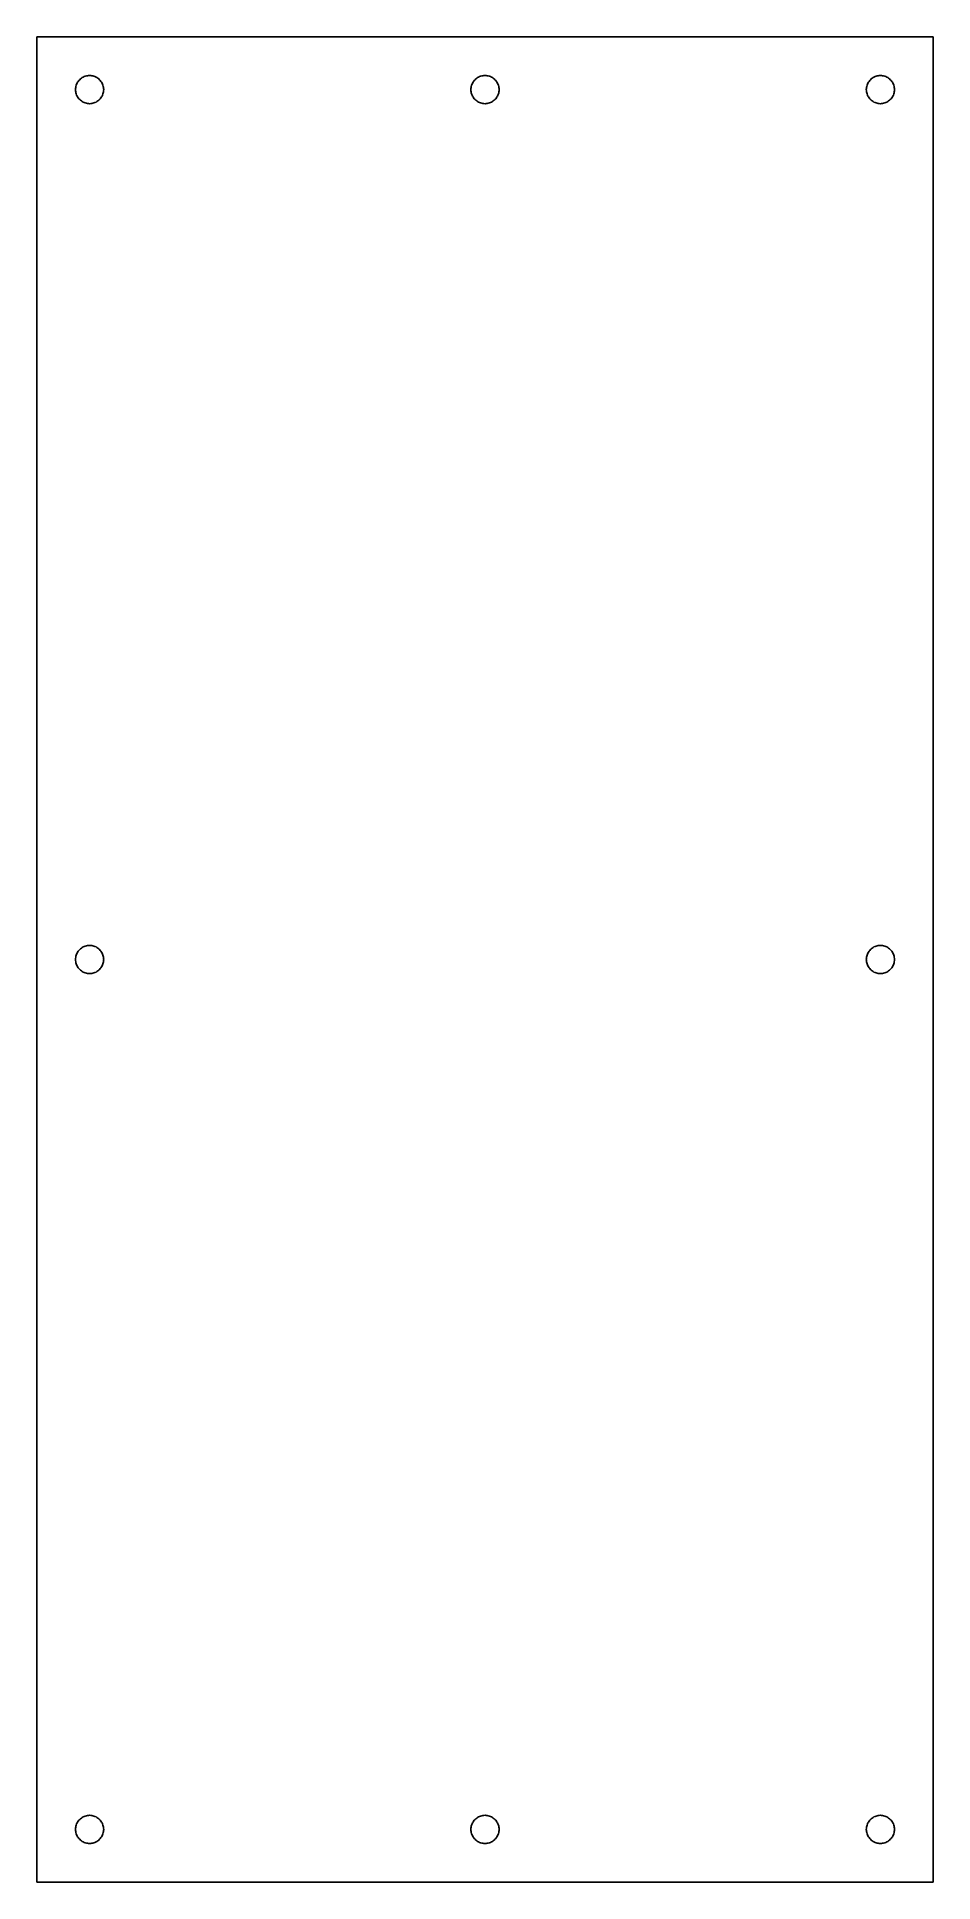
# Model space of a CAD drawing. Header units: metres. Extents: x 0 to 102, y 0 to 210.
import ezdxf

# ---------------------------------------------------------------- set-up
doc = ezdxf.new("R2010")
doc.units = ezdxf.units.M

msp = doc.modelspace()

# ---------------------------------------------------------------- linework, layer by layer
for p, q in [((102, 210), (0, 210)), ((0, 210), (0, 0)), ((102, 0), (102, 210)), ((4.39999, 204), (4.40492, 204.126)), ((4.40492, 203.874), (4.39999, 204)), ((4.40492, 204.126), (4.41969, 204.25)), ((4.41969, 203.75), (4.40492, 203.874)), ((4.41969, 204.25), (4.4442, 204.374)), ((4.4442, 203.626), (4.41969, 203.75)), ((4.4442, 204.374), (4.4783, 204.494)), ((4.4783, 204.494), (4.52179, 204.612)), ((4.52179, 204.612), (4.57439, 204.726)), ((4.57439, 204.726), (4.63577, 204.836)), ((4.63577, 204.836), (4.70557, 204.94)), ((4.70557, 204.94), (4.78334, 205.039)), ((4.78334, 205.039), (4.86862, 205.131)), ((4.86862, 205.131), (4.96088, 205.217)), ((4.96088, 205.217), (5.05954, 205.294)), ((5.05954, 205.294), (5.164, 205.364)), ((5.164, 205.364), (5.27361, 205.426)), ((5.27361, 205.426), (5.3877, 205.478)), ((5.3877, 205.478), (5.50557, 205.522)), ((5.50557, 205.522), (5.62648, 205.556)), ((5.62648, 205.556), (5.74969, 205.58)), ((5.74969, 205.58), (5.87445, 205.595)), ((5.87445, 205.595), (6, 205.6)), ((6, 205.6), (6.12553, 205.595)), ((6.12553, 205.595), (6.25029, 205.58)), ((6.25029, 205.58), (6.3735, 205.556)), ((6.3735, 205.556), (6.49442, 205.522)), ((6.49442, 205.522), (6.61229, 205.478)), ((6.61229, 205.478), (6.72638, 205.426)), ((6.72638, 205.426), (6.83598, 205.364)), ((6.83598, 205.364), (6.94044, 205.294)), ((6.94044, 205.294), (7.03911, 205.217)), ((7.03911, 205.217), (7.13136, 205.131)), ((7.13136, 205.131), (7.21664, 205.039)), ((7.21664, 205.039), (7.29442, 204.94)), ((7.29442, 204.94), (7.36421, 204.836)), ((7.36421, 204.836), (7.4256, 204.726)), ((7.4256, 204.726), (7.4782, 204.612)), ((7.4782, 204.612), (7.52168, 204.494)), ((7.52168, 204.494), (7.55579, 204.374)), ((7.55579, 204.374), (7.58029, 204.25)), ((7.58029, 203.75), (7.55579, 203.626)), ((7.58029, 204.25), (7.59506, 204.126)), ((7.59506, 203.874), (7.58029, 203.75)), ((7.59506, 204.126), (7.59999, 204)), ((7.59999, 204), (7.59506, 203.874)), ((49.4, 204), (49.4049, 204.126)), ((49.4049, 203.874), (49.4, 204)), ((49.4049, 204.126), (49.4197, 204.25)), ((49.4197, 203.75), (49.4049, 203.874)), ((49.4197, 204.25), (49.4442, 204.374)), ((49.4442, 203.626), (49.4197, 203.75)), ((49.4442, 204.374), (49.4783, 204.494)), ((49.4783, 204.494), (49.5218, 204.612)), ((49.5218, 204.612), (49.5744, 204.726)), ((49.5744, 204.726), (49.6358, 204.836)), ((49.6358, 204.836), (49.7056, 204.94)), ((49.7056, 204.94), (49.7833, 205.039)), ((49.7833, 205.039), (49.8686, 205.131)), ((49.8686, 205.131), (49.9609, 205.217)), ((49.9609, 205.217), (50.0595, 205.294)), ((50.0595, 205.294), (50.164, 205.364)), ((50.164, 205.364), (50.2736, 205.426)), ((50.2736, 205.426), (50.3877, 205.478)), ((50.3877, 205.478), (50.5056, 205.522)), ((50.5056, 205.522), (50.6265, 205.556)), ((50.6265, 205.556), (50.7497, 205.58)), ((50.7497, 205.58), (50.8745, 205.595)), ((50.8745, 205.595), (51, 205.6)), ((51, 205.6), (51.1255, 205.595)), ((51.1255, 205.595), (51.2503, 205.58)), ((51.2503, 205.58), (51.3735, 205.556)), ((51.3735, 205.556), (51.4944, 205.522)), ((51.4944, 205.522), (51.6123, 205.478)), ((51.6123, 205.478), (51.7264, 205.426)), ((51.7264, 205.426), (51.836, 205.364)), ((51.836, 205.364), (51.9404, 205.294)), ((51.9404, 205.294), (52.0391, 205.217)), ((52.0391, 205.217), (52.1314, 205.131)), ((52.1314, 205.131), (52.2166, 205.039)), ((52.2166, 205.039), (52.2944, 204.94)), ((52.2944, 204.94), (52.3642, 204.836)), ((52.3642, 204.836), (52.4256, 204.726)), ((52.4256, 204.726), (52.4782, 204.612)), ((52.4782, 204.612), (52.5217, 204.494)), ((52.5217, 204.494), (52.5558, 204.374)), ((52.5558, 204.374), (52.5803, 204.25)), ((52.5803, 203.75), (52.5558, 203.626)), ((52.5803, 204.25), (52.5951, 204.126)), ((52.5951, 203.874), (52.5803, 203.75)), ((52.5951, 204.126), (52.6, 204)), ((52.6, 204), (52.5951, 203.874)), ((94.4, 204), (94.4049, 204.126)), ((94.4049, 203.874), (94.4, 204)), ((94.4049, 204.126), (94.4197, 204.25)), ((94.4197, 203.75), (94.4049, 203.874)), ((94.4197, 204.25), (94.4442, 204.374)), ((94.4442, 203.626), (94.4197, 203.75)), ((94.4442, 204.374), (94.4783, 204.494)), ((94.4783, 204.494), (94.5218, 204.612)), ((94.5218, 204.612), (94.5744, 204.726)), ((94.5744, 204.726), (94.6358, 204.836)), ((94.6358, 204.836), (94.7056, 204.94)), ((94.7056, 204.94), (94.7833, 205.039)), ((94.7833, 205.039), (94.8686, 205.131)), ((94.8686, 205.131), (94.9609, 205.217)), ((94.9609, 205.217), (95.0595, 205.294)), ((95.0595, 205.294), (95.164, 205.364)), ((95.164, 205.364), (95.2736, 205.426)), ((95.2736, 205.426), (95.3877, 205.478)), ((95.3877, 205.478), (95.5056, 205.522)), ((95.5056, 205.522), (95.6265, 205.556)), ((95.6265, 205.556), (95.7497, 205.58)), ((95.7497, 205.58), (95.8745, 205.595)), ((95.8745, 205.595), (96, 205.6)), ((96, 205.6), (96.1255, 205.595)), ((96.1255, 205.595), (96.2503, 205.58)), ((96.2503, 205.58), (96.3735, 205.556)), ((96.3735, 205.556), (96.4944, 205.522)), ((96.4944, 205.522), (96.6123, 205.478)), ((96.6123, 205.478), (96.7264, 205.426)), ((96.7264, 205.426), (96.836, 205.364)), ((96.836, 205.364), (96.9404, 205.294)), ((96.9404, 205.294), (97.0391, 205.217)), ((97.0391, 205.217), (97.1314, 205.131)), ((97.1314, 205.131), (97.2166, 205.039)), ((97.2166, 205.039), (97.2944, 204.94)), ((97.2944, 204.94), (97.3642, 204.836)), ((97.3642, 204.836), (97.4256, 204.726)), ((97.4256, 204.726), (97.4782, 204.612)), ((97.4782, 204.612), (97.5217, 204.494)), ((97.5217, 204.494), (97.5558, 204.374)), ((97.5558, 204.374), (97.5803, 204.25)), ((97.5803, 203.75), (97.5558, 203.626)), ((97.5803, 204.25), (97.5951, 204.126)), ((97.5951, 203.874), (97.5803, 203.75)), ((97.5951, 204.126), (97.6, 204)), ((97.6, 204), (97.5951, 203.874)), ((4.4783, 203.506), (4.4442, 203.626)), ((4.52179, 203.388), (4.4783, 203.506)), ((4.57439, 203.274), (4.52179, 203.388)), ((4.63577, 203.164), (4.57439, 203.274)), ((4.70557, 203.06), (4.63577, 203.164)), ((4.78334, 202.961), (4.70557, 203.06)), ((4.86862, 202.869), (4.78334, 202.961)), ((4.96088, 202.783), (4.86862, 202.869)), ((5.05954, 202.706), (4.96088, 202.783)), ((5.164, 202.636), (5.05954, 202.706)), ((5.27361, 202.574), (5.164, 202.636)), ((5.3877, 202.522), (5.27361, 202.574)), ((5.50557, 202.478), (5.3877, 202.522)), ((5.62648, 202.444), (5.50557, 202.478)), ((5.74969, 202.42), (5.62648, 202.444)), ((5.87445, 202.405), (5.74969, 202.42)), ((6, 202.4), (5.87445, 202.405)), ((6.12553, 202.405), (6, 202.4)), ((6.25029, 202.42), (6.12553, 202.405)), ((6.3735, 202.444), (6.25029, 202.42)), ((6.49442, 202.478), (6.3735, 202.444)), ((6.61229, 202.522), (6.49442, 202.478)), ((6.72638, 202.574), (6.61229, 202.522)), ((6.83598, 202.636), (6.72638, 202.574)), ((6.94044, 202.706), (6.83598, 202.636)), ((7.03911, 202.783), (6.94044, 202.706)), ((7.13136, 202.869), (7.03911, 202.783)), ((7.21664, 202.961), (7.13136, 202.869)), ((7.29442, 203.06), (7.21664, 202.961)), ((7.36421, 203.164), (7.29442, 203.06)), ((7.4256, 203.274), (7.36421, 203.164)), ((7.4782, 203.388), (7.4256, 203.274)), ((7.52168, 203.506), (7.4782, 203.388)), ((7.55579, 203.626), (7.52168, 203.506)), ((49.4783, 203.506), (49.4442, 203.626)), ((49.5218, 203.388), (49.4783, 203.506)), ((49.5744, 203.274), (49.5218, 203.388)), ((49.6358, 203.164), (49.5744, 203.274)), ((49.7056, 203.06), (49.6358, 203.164)), ((49.7833, 202.961), (49.7056, 203.06)), ((49.8686, 202.869), (49.7833, 202.961)), ((49.9609, 202.783), (49.8686, 202.869)), ((50.0595, 202.706), (49.9609, 202.783)), ((50.164, 202.636), (50.0595, 202.706)), ((50.2736, 202.574), (50.164, 202.636)), ((50.3877, 202.522), (50.2736, 202.574)), ((50.5056, 202.478), (50.3877, 202.522)), ((50.6265, 202.444), (50.5056, 202.478)), ((50.7497, 202.42), (50.6265, 202.444)), ((50.8745, 202.405), (50.7497, 202.42)), ((51, 202.4), (50.8745, 202.405)), ((51.1255, 202.405), (51, 202.4)), ((51.2503, 202.42), (51.1255, 202.405)), ((51.3735, 202.444), (51.2503, 202.42)), ((51.4944, 202.478), (51.3735, 202.444)), ((51.6123, 202.522), (51.4944, 202.478)), ((51.7264, 202.574), (51.6123, 202.522)), ((51.836, 202.636), (51.7264, 202.574)), ((51.9404, 202.706), (51.836, 202.636)), ((52.0391, 202.783), (51.9404, 202.706)), ((52.1314, 202.869), (52.0391, 202.783)), ((52.2166, 202.961), (52.1314, 202.869)), ((52.2944, 203.06), (52.2166, 202.961)), ((52.3642, 203.164), (52.2944, 203.06)), ((52.4256, 203.274), (52.3642, 203.164)), ((52.4782, 203.388), (52.4256, 203.274)), ((52.5217, 203.506), (52.4782, 203.388)), ((52.5558, 203.626), (52.5217, 203.506)), ((94.4783, 203.506), (94.4442, 203.626)), ((94.5218, 203.388), (94.4783, 203.506)), ((94.5744, 203.274), (94.5218, 203.388)), ((94.6358, 203.164), (94.5744, 203.274)), ((94.7056, 203.06), (94.6358, 203.164)), ((94.7833, 202.961), (94.7056, 203.06)), ((94.8686, 202.869), (94.7833, 202.961)), ((94.9609, 202.783), (94.8686, 202.869)), ((95.0595, 202.706), (94.9609, 202.783)), ((95.164, 202.636), (95.0595, 202.706)), ((95.2736, 202.574), (95.164, 202.636)), ((95.3877, 202.522), (95.2736, 202.574)), ((95.5056, 202.478), (95.3877, 202.522)), ((95.6265, 202.444), (95.5056, 202.478)), ((95.7497, 202.42), (95.6265, 202.444)), ((95.8745, 202.405), (95.7497, 202.42)), ((96, 202.4), (95.8745, 202.405)), ((96.1255, 202.405), (96, 202.4)), ((96.2503, 202.42), (96.1255, 202.405)), ((96.3735, 202.444), (96.2503, 202.42)), ((96.4944, 202.478), (96.3735, 202.444)), ((96.6123, 202.522), (96.4944, 202.478)), ((96.7264, 202.574), (96.6123, 202.522)), ((96.836, 202.636), (96.7264, 202.574)), ((96.9404, 202.706), (96.836, 202.636)), ((97.0391, 202.783), (96.9404, 202.706)), ((97.1314, 202.869), (97.0391, 202.783)), ((97.2166, 202.961), (97.1314, 202.869)), ((97.2944, 203.06), (97.2166, 202.961)), ((97.3642, 203.164), (97.2944, 203.06)), ((97.4256, 203.274), (97.3642, 203.164)), ((97.4782, 203.388), (97.4256, 203.274)), ((97.5217, 203.506), (97.4782, 203.388)), ((97.5558, 203.626), (97.5217, 203.506)), ((4.39999, 105), (4.40492, 105.126)), ((4.40492, 104.874), (4.39999, 105)), ((4.40492, 105.126), (4.41969, 105.25)), ((4.41969, 105.25), (4.4442, 105.374)), ((4.4442, 105.374), (4.4783, 105.494)), ((4.4783, 105.494), (4.52179, 105.612)), ((4.52179, 105.612), (4.57439, 105.726)), ((4.57439, 105.726), (4.63577, 105.836)), ((4.63577, 105.836), (4.70557, 105.94)), ((4.70557, 105.94), (4.78334, 106.039)), ((4.78334, 106.039), (4.86862, 106.131)), ((4.86862, 106.131), (4.96088, 106.217)), ((4.96088, 106.217), (5.05954, 106.294)), ((5.05954, 106.294), (5.164, 106.364)), ((5.164, 106.364), (5.27361, 106.426)), ((5.27361, 106.426), (5.3877, 106.478)), ((5.3877, 106.478), (5.50557, 106.522)), ((5.50557, 106.522), (5.62648, 106.556)), ((5.62648, 106.556), (5.74969, 106.58)), ((5.74969, 106.58), (5.87445, 106.595)), ((5.87445, 106.595), (6, 106.6)), ((6, 106.6), (6.12553, 106.595)), ((6.12553, 106.595), (6.25029, 106.58)), ((6.25029, 106.58), (6.3735, 106.556)), ((6.3735, 106.556), (6.49442, 106.522)), ((6.49442, 106.522), (6.61229, 106.478)), ((6.61229, 106.478), (6.72638, 106.426)), ((6.72638, 106.426), (6.83598, 106.364)), ((6.83598, 106.364), (6.94044, 106.294)), ((6.94044, 106.294), (7.03911, 106.217)), ((7.03911, 106.217), (7.13136, 106.131)), ((7.13136, 106.131), (7.21664, 106.039)), ((7.21664, 106.039), (7.29442, 105.94)), ((7.29442, 105.94), (7.36421, 105.836)), ((7.36421, 105.836), (7.4256, 105.726)), ((7.4256, 105.726), (7.4782, 105.612)), ((7.4782, 105.612), (7.52168, 105.494)), ((7.52168, 105.494), (7.55579, 105.374)), ((7.55579, 105.374), (7.58029, 105.25)), ((7.58029, 105.25), (7.59506, 105.126)), ((7.59506, 105.126), (7.59999, 105)), ((7.59999, 105), (7.59506, 104.874)), ((94.4, 105), (94.4049, 105.126)), ((94.4049, 104.874), (94.4, 105)), ((94.4049, 105.126), (94.4197, 105.25)), ((94.4197, 105.25), (94.4442, 105.374)), ((94.4442, 105.374), (94.4783, 105.494)), ((94.4783, 105.494), (94.5218, 105.612)), ((94.5218, 105.612), (94.5744, 105.726)), ((94.5744, 105.726), (94.6358, 105.836)), ((94.6358, 105.836), (94.7056, 105.94)), ((94.7056, 105.94), (94.7833, 106.039)), ((94.7833, 106.039), (94.8686, 106.131)), ((94.8686, 106.131), (94.9609, 106.217)), ((94.9609, 106.217), (95.0595, 106.294)), ((95.0595, 106.294), (95.164, 106.364)), ((95.164, 106.364), (95.2736, 106.426)), ((95.2736, 106.426), (95.3877, 106.478)), ((95.3877, 106.478), (95.5056, 106.522)), ((95.5056, 106.522), (95.6265, 106.556)), ((95.6265, 106.556), (95.7497, 106.58)), ((95.7497, 106.58), (95.8745, 106.595)), ((95.8745, 106.595), (96, 106.6)), ((96, 106.6), (96.1255, 106.595)), ((96.1255, 106.595), (96.2503, 106.58)), ((96.2503, 106.58), (96.3735, 106.556)), ((96.3735, 106.556), (96.4944, 106.522)), ((96.4944, 106.522), (96.6123, 106.478)), ((96.6123, 106.478), (96.7264, 106.426)), ((96.7264, 106.426), (96.836, 106.364)), ((96.836, 106.364), (96.9404, 106.294)), ((96.9404, 106.294), (97.0391, 106.217)), ((97.0391, 106.217), (97.1314, 106.131)), ((97.1314, 106.131), (97.2166, 106.039)), ((97.2166, 106.039), (97.2944, 105.94)), ((97.2944, 105.94), (97.3642, 105.836)), ((97.3642, 105.836), (97.4256, 105.726)), ((97.4256, 105.726), (97.4782, 105.612)), ((97.4782, 105.612), (97.5217, 105.494)), ((97.5217, 105.494), (97.5558, 105.374)), ((97.5558, 105.374), (97.5803, 105.25)), ((97.5803, 105.25), (97.5951, 105.126)), ((97.5951, 105.126), (97.6, 105)), ((97.6, 105), (97.5951, 104.874)), ((4.41969, 104.75), (4.40492, 104.874)), ((4.4442, 104.626), (4.41969, 104.75)), ((4.4783, 104.506), (4.4442, 104.626)), ((4.52179, 104.388), (4.4783, 104.506)), ((4.57439, 104.274), (4.52179, 104.388)), ((4.63577, 104.164), (4.57439, 104.274)), ((4.70557, 104.06), (4.63577, 104.164)), ((4.78334, 103.961), (4.70557, 104.06)), ((4.86862, 103.869), (4.78334, 103.961)), ((4.96088, 103.783), (4.86862, 103.869)), ((5.05954, 103.706), (4.96088, 103.783)), ((5.164, 103.636), (5.05954, 103.706)), ((5.27361, 103.574), (5.164, 103.636)), ((5.3877, 103.522), (5.27361, 103.574)), ((5.50557, 103.478), (5.3877, 103.522)), ((5.62648, 103.444), (5.50557, 103.478)), ((5.74969, 103.42), (5.62648, 103.444)), ((5.87445, 103.405), (5.74969, 103.42)), ((6, 103.4), (5.87445, 103.405)), ((6.12553, 103.405), (6, 103.4)), ((6.25029, 103.42), (6.12553, 103.405)), ((6.3735, 103.444), (6.25029, 103.42)), ((6.49442, 103.478), (6.3735, 103.444)), ((6.61229, 103.522), (6.49442, 103.478)), ((6.72638, 103.574), (6.61229, 103.522)), ((6.83598, 103.636), (6.72638, 103.574)), ((6.94044, 103.706), (6.83598, 103.636)), ((7.03911, 103.783), (6.94044, 103.706)), ((7.13136, 103.869), (7.03911, 103.783)), ((7.21664, 103.961), (7.13136, 103.869)), ((7.29442, 104.06), (7.21664, 103.961)), ((7.36421, 104.164), (7.29442, 104.06)), ((7.4256, 104.274), (7.36421, 104.164)), ((7.4782, 104.388), (7.4256, 104.274)), ((7.52168, 104.506), (7.4782, 104.388)), ((7.55579, 104.626), (7.52168, 104.506)), ((7.58029, 104.75), (7.55579, 104.626)), ((7.59506, 104.874), (7.58029, 104.75)), ((94.4197, 104.75), (94.4049, 104.874)), ((94.4442, 104.626), (94.4197, 104.75)), ((94.4783, 104.506), (94.4442, 104.626)), ((94.5218, 104.388), (94.4783, 104.506)), ((94.5744, 104.274), (94.5218, 104.388)), ((94.6358, 104.164), (94.5744, 104.274)), ((94.7056, 104.06), (94.6358, 104.164)), ((94.7833, 103.961), (94.7056, 104.06)), ((94.8686, 103.869), (94.7833, 103.961)), ((94.9609, 103.783), (94.8686, 103.869)), ((95.0595, 103.706), (94.9609, 103.783)), ((95.164, 103.636), (95.0595, 103.706)), ((95.2736, 103.574), (95.164, 103.636)), ((95.3877, 103.522), (95.2736, 103.574)), ((95.5056, 103.478), (95.3877, 103.522)), ((95.6265, 103.444), (95.5056, 103.478)), ((95.7497, 103.42), (95.6265, 103.444)), ((95.8745, 103.405), (95.7497, 103.42)), ((96, 103.4), (95.8745, 103.405)), ((96.1255, 103.405), (96, 103.4)), ((96.2503, 103.42), (96.1255, 103.405)), ((96.3735, 103.444), (96.2503, 103.42)), ((96.4944, 103.478), (96.3735, 103.444)), ((96.6123, 103.522), (96.4944, 103.478)), ((96.7264, 103.574), (96.6123, 103.522)), ((96.836, 103.636), (96.7264, 103.574)), ((96.9404, 103.706), (96.836, 103.636)), ((97.0391, 103.783), (96.9404, 103.706)), ((97.1314, 103.869), (97.0391, 103.783)), ((97.2166, 103.961), (97.1314, 103.869)), ((97.2944, 104.06), (97.2166, 103.961)), ((97.3642, 104.164), (97.2944, 104.06)), ((97.4256, 104.274), (97.3642, 104.164)), ((97.4782, 104.388), (97.4256, 104.274)), ((97.5217, 104.506), (97.4782, 104.388)), ((97.5558, 104.626), (97.5217, 104.506)), ((97.5803, 104.75), (97.5558, 104.626)), ((97.5951, 104.874), (97.5803, 104.75)), ((4.41969, 6.25029), (4.4442, 6.3735)), ((4.4442, 6.3735), (4.4783, 6.49442)), ((4.4783, 6.49442), (4.52179, 6.61229)), ((4.52179, 6.61229), (4.57439, 6.72638)), ((4.57439, 6.72638), (4.63577, 6.83598)), ((4.63577, 6.83598), (4.70557, 6.94044)), ((4.70557, 6.94044), (4.78334, 7.03911)), ((4.78334, 7.03911), (4.86862, 7.13136)), ((4.86862, 7.13136), (4.96088, 7.21664)), ((4.96088, 7.21664), (5.05954, 7.29442)), ((5.05954, 7.29442), (5.164, 7.36421)), ((5.164, 7.36421), (5.27361, 7.4256)), ((5.27361, 7.4256), (5.3877, 7.4782)), ((5.3877, 7.4782), (5.50557, 7.52168)), ((5.50557, 7.52168), (5.62648, 7.55579)), ((5.62648, 7.55579), (5.74969, 7.58029)), ((5.74969, 7.58029), (5.87445, 7.59506)), ((5.87445, 7.59506), (6, 7.59999)), ((6, 7.59999), (6.12553, 7.59506)), ((6.12553, 7.59506), (6.25029, 7.58029)), ((6.25029, 7.58029), (6.3735, 7.55579)), ((6.3735, 7.55579), (6.49442, 7.52168)), ((6.49442, 7.52168), (6.61229, 7.4782)), ((6.61229, 7.4782), (6.72638, 7.4256)), ((6.72638, 7.4256), (6.83598, 7.36421)), ((6.83598, 7.36421), (6.94044, 7.29442)), ((6.94044, 7.29442), (7.03911, 7.21664)), ((7.03911, 7.21664), (7.13136, 7.13136)), ((7.13136, 7.13136), (7.21664, 7.03911)), ((7.21664, 7.03911), (7.29442, 6.94044)), ((7.29442, 6.94044), (7.36421, 6.83598)), ((7.36421, 6.83598), (7.4256, 6.72638)), ((7.4256, 6.72638), (7.4782, 6.61229)), ((7.4782, 6.61229), (7.52168, 6.49442)), ((7.52168, 6.49442), (7.55579, 6.3735)), ((7.55579, 6.3735), (7.58029, 6.25029)), ((49.4197, 6.25029), (49.4442, 6.3735)), ((49.4442, 6.3735), (49.4783, 6.49442)), ((49.4783, 6.49442), (49.5218, 6.61229)), ((49.5218, 6.61229), (49.5744, 6.72638)), ((49.5744, 6.72638), (49.6358, 6.83598)), ((49.6358, 6.83598), (49.7056, 6.94044)), ((49.7056, 6.94044), (49.7833, 7.03911)), ((49.7833, 7.03911), (49.8686, 7.13136)), ((49.8686, 7.13136), (49.9609, 7.21664)), ((49.9609, 7.21664), (50.0595, 7.29442)), ((50.0595, 7.29442), (50.164, 7.36421)), ((50.164, 7.36421), (50.2736, 7.4256)), ((50.2736, 7.4256), (50.3877, 7.4782)), ((50.3877, 7.4782), (50.5056, 7.52168)), ((50.5056, 7.52168), (50.6265, 7.55579)), ((50.6265, 7.55579), (50.7497, 7.58029)), ((50.7497, 7.58029), (50.8745, 7.59506)), ((50.8745, 7.59506), (51, 7.59999)), ((51, 7.59999), (51.1255, 7.59506)), ((51.1255, 7.59506), (51.2503, 7.58029)), ((51.2503, 7.58029), (51.3735, 7.55579)), ((51.3735, 7.55579), (51.4944, 7.52168)), ((51.4944, 7.52168), (51.6123, 7.4782)), ((51.6123, 7.4782), (51.7264, 7.4256)), ((51.7264, 7.4256), (51.836, 7.36421)), ((51.836, 7.36421), (51.9404, 7.29442)), ((51.9404, 7.29442), (52.0391, 7.21664)), ((52.0391, 7.21664), (52.1314, 7.13136)), ((52.1314, 7.13136), (52.2166, 7.03911)), ((52.2166, 7.03911), (52.2944, 6.94044)), ((52.2944, 6.94044), (52.3642, 6.83598)), ((52.3642, 6.83598), (52.4256, 6.72638)), ((52.4256, 6.72638), (52.4782, 6.61229)), ((52.4782, 6.61229), (52.5217, 6.49442)), ((52.5217, 6.49442), (52.5558, 6.3735)), ((52.5558, 6.3735), (52.5803, 6.25029)), ((94.4197, 6.25029), (94.4442, 6.3735)), ((94.4442, 6.3735), (94.4783, 6.49442)), ((94.4783, 6.49442), (94.5218, 6.61229)), ((94.5218, 6.61229), (94.5744, 6.72638)), ((94.5744, 6.72638), (94.6358, 6.83598)), ((94.6358, 6.83598), (94.7056, 6.94044)), ((94.7056, 6.94044), (94.7833, 7.03911)), ((94.7833, 7.03911), (94.8686, 7.13136)), ((94.8686, 7.13136), (94.9609, 7.21664)), ((94.9609, 7.21664), (95.0595, 7.29442)), ((95.0595, 7.29442), (95.164, 7.36421)), ((95.164, 7.36421), (95.2736, 7.4256)), ((95.2736, 7.4256), (95.3877, 7.4782)), ((95.3877, 7.4782), (95.5056, 7.52168)), ((95.5056, 7.52168), (95.6265, 7.55579)), ((95.6265, 7.55579), (95.7497, 7.58029)), ((95.7497, 7.58029), (95.8745, 7.59506)), ((95.8745, 7.59506), (96, 7.59999)), ((96, 7.59999), (96.1255, 7.59506)), ((96.1255, 7.59506), (96.2503, 7.58029)), ((96.2503, 7.58029), (96.3735, 7.55579)), ((96.3735, 7.55579), (96.4944, 7.52168)), ((96.4944, 7.52168), (96.6123, 7.4782)), ((96.6123, 7.4782), (96.7264, 7.4256)), ((96.7264, 7.4256), (96.836, 7.36421)), ((96.836, 7.36421), (96.9404, 7.29442)), ((96.9404, 7.29442), (97.0391, 7.21664)), ((97.0391, 7.21664), (97.1314, 7.13136)), ((97.1314, 7.13136), (97.2166, 7.03911)), ((97.2166, 7.03911), (97.2944, 6.94044)), ((97.2944, 6.94044), (97.3642, 6.83598)), ((97.3642, 6.83598), (97.4256, 6.72638)), ((97.4256, 6.72638), (97.4782, 6.61229)), ((97.4782, 6.61229), (97.5217, 6.49442)), ((97.5217, 6.49442), (97.5558, 6.3735)), ((97.5558, 6.3735), (97.5803, 6.25029)), ((4.39999, 6), (4.40492, 6.12553)), ((4.40492, 5.87445), (4.39999, 6)), ((4.40492, 6.12553), (4.41969, 6.25029)), ((4.41969, 5.74969), (4.40492, 5.87445)), ((4.4442, 5.62648), (4.41969, 5.74969)), ((4.4783, 5.50557), (4.4442, 5.62648)), ((4.52179, 5.3877), (4.4783, 5.50557)), ((4.57439, 5.27361), (4.52179, 5.3877)), ((4.63577, 5.164), (4.57439, 5.27361)), ((4.70557, 5.05954), (4.63577, 5.164)), ((4.78334, 4.96088), (4.70557, 5.05954)), ((4.86862, 4.86862), (4.78334, 4.96088)), ((4.96088, 4.78334), (4.86862, 4.86862)), ((5.05954, 4.70557), (4.96088, 4.78334)), ((5.164, 4.63577), (5.05954, 4.70557)), ((5.27361, 4.57439), (5.164, 4.63577)), ((5.3877, 4.52179), (5.27361, 4.57439)), ((5.50557, 4.4783), (5.3877, 4.52179)), ((5.62648, 4.4442), (5.50557, 4.4783)), ((5.74969, 4.41969), (5.62648, 4.4442)), ((5.87445, 4.40492), (5.74969, 4.41969)), ((6, 4.39999), (5.87445, 4.40492)), ((6.12553, 4.40492), (6, 4.39999)), ((6.25029, 4.41969), (6.12553, 4.40492)), ((6.3735, 4.4442), (6.25029, 4.41969)), ((6.49442, 4.4783), (6.3735, 4.4442)), ((6.61229, 4.52179), (6.49442, 4.4783)), ((6.72638, 4.57439), (6.61229, 4.52179)), ((6.83598, 4.63577), (6.72638, 4.57439)), ((6.94044, 4.70557), (6.83598, 4.63577)), ((7.03911, 4.78334), (6.94044, 4.70557)), ((7.13136, 4.86862), (7.03911, 4.78334)), ((7.21664, 4.96088), (7.13136, 4.86862)), ((7.29442, 5.05954), (7.21664, 4.96088)), ((7.36421, 5.164), (7.29442, 5.05954)), ((7.4256, 5.27361), (7.36421, 5.164)), ((7.4782, 5.3877), (7.4256, 5.27361)), ((7.52168, 5.50557), (7.4782, 5.3877)), ((7.55579, 5.62648), (7.52168, 5.50557)), ((7.58029, 5.74969), (7.55579, 5.62648)), ((7.58029, 6.25029), (7.59506, 6.12553)), ((7.59506, 5.87445), (7.58029, 5.74969)), ((7.59506, 6.12553), (7.59999, 6)), ((7.59999, 6), (7.59506, 5.87445)), ((49.4, 6), (49.4049, 6.12553)), ((49.4049, 5.87445), (49.4, 6)), ((49.4049, 6.12553), (49.4197, 6.25029)), ((49.4197, 5.74969), (49.4049, 5.87445)), ((49.4442, 5.62648), (49.4197, 5.74969)), ((49.4783, 5.50557), (49.4442, 5.62648)), ((49.5218, 5.3877), (49.4783, 5.50557)), ((49.5744, 5.27361), (49.5218, 5.3877)), ((49.6358, 5.164), (49.5744, 5.27361)), ((49.7056, 5.05954), (49.6358, 5.164)), ((49.7833, 4.96088), (49.7056, 5.05954)), ((49.8686, 4.86862), (49.7833, 4.96088)), ((49.9609, 4.78334), (49.8686, 4.86862)), ((50.0595, 4.70557), (49.9609, 4.78334)), ((50.164, 4.63577), (50.0595, 4.70557)), ((50.2736, 4.57439), (50.164, 4.63577)), ((50.3877, 4.52179), (50.2736, 4.57439)), ((50.5056, 4.4783), (50.3877, 4.52179)), ((50.6265, 4.4442), (50.5056, 4.4783)), ((50.7497, 4.41969), (50.6265, 4.4442)), ((50.8745, 4.40492), (50.7497, 4.41969)), ((51, 4.39999), (50.8745, 4.40492)), ((51.1255, 4.40492), (51, 4.39999)), ((51.2503, 4.41969), (51.1255, 4.40492)), ((51.3735, 4.4442), (51.2503, 4.41969)), ((51.4944, 4.4783), (51.3735, 4.4442)), ((51.6123, 4.52179), (51.4944, 4.4783)), ((51.7264, 4.57439), (51.6123, 4.52179)), ((51.836, 4.63577), (51.7264, 4.57439)), ((51.9404, 4.70557), (51.836, 4.63577)), ((52.0391, 4.78334), (51.9404, 4.70557)), ((52.1314, 4.86862), (52.0391, 4.78334)), ((52.2166, 4.96088), (52.1314, 4.86862)), ((52.2944, 5.05954), (52.2166, 4.96088)), ((52.3642, 5.164), (52.2944, 5.05954)), ((52.4256, 5.27361), (52.3642, 5.164)), ((52.4782, 5.3877), (52.4256, 5.27361)), ((52.5217, 5.50557), (52.4782, 5.3877)), ((52.5558, 5.62648), (52.5217, 5.50557)), ((52.5803, 5.74969), (52.5558, 5.62648)), ((52.5803, 6.25029), (52.5951, 6.12553)), ((52.5951, 5.87445), (52.5803, 5.74969)), ((52.5951, 6.12553), (52.6, 6)), ((52.6, 6), (52.5951, 5.87445)), ((94.4, 6), (94.4049, 6.12553)), ((94.4049, 5.87445), (94.4, 6)), ((94.4049, 6.12553), (94.4197, 6.25029)), ((94.4197, 5.74969), (94.4049, 5.87445)), ((94.4442, 5.62648), (94.4197, 5.74969)), ((94.4783, 5.50557), (94.4442, 5.62648)), ((94.5218, 5.3877), (94.4783, 5.50557)), ((94.5744, 5.27361), (94.5218, 5.3877)), ((94.6358, 5.164), (94.5744, 5.27361)), ((94.7056, 5.05954), (94.6358, 5.164)), ((94.7833, 4.96088), (94.7056, 5.05954)), ((94.8686, 4.86862), (94.7833, 4.96088)), ((94.9609, 4.78334), (94.8686, 4.86862)), ((95.0595, 4.70557), (94.9609, 4.78334)), ((95.164, 4.63577), (95.0595, 4.70557)), ((95.2736, 4.57439), (95.164, 4.63577)), ((95.3877, 4.52179), (95.2736, 4.57439)), ((95.5056, 4.4783), (95.3877, 4.52179)), ((95.6265, 4.4442), (95.5056, 4.4783)), ((95.7497, 4.41969), (95.6265, 4.4442)), ((95.8745, 4.40492), (95.7497, 4.41969)), ((96, 4.39999), (95.8745, 4.40492)), ((96.1255, 4.40492), (96, 4.39999)), ((96.2503, 4.41969), (96.1255, 4.40492)), ((96.3735, 4.4442), (96.2503, 4.41969)), ((96.4944, 4.4783), (96.3735, 4.4442)), ((96.6123, 4.52179), (96.4944, 4.4783)), ((96.7264, 4.57439), (96.6123, 4.52179)), ((96.836, 4.63577), (96.7264, 4.57439)), ((96.9404, 4.70557), (96.836, 4.63577)), ((97.0391, 4.78334), (96.9404, 4.70557)), ((97.1314, 4.86862), (97.0391, 4.78334)), ((97.2166, 4.96088), (97.1314, 4.86862)), ((97.2944, 5.05954), (97.2166, 4.96088)), ((97.3642, 5.164), (97.2944, 5.05954)), ((97.4256, 5.27361), (97.3642, 5.164)), ((97.4782, 5.3877), (97.4256, 5.27361)), ((97.5217, 5.50557), (97.4782, 5.3877)), ((97.5558, 5.62648), (97.5217, 5.50557)), ((97.5803, 5.74969), (97.5558, 5.62648)), ((97.5803, 6.25029), (97.5951, 6.12553)), ((97.5951, 5.87445), (97.5803, 5.74969)), ((97.5951, 6.12553), (97.6, 6)), ((97.6, 6), (97.5951, 5.87445)), ((0, 0), (102, 0))]:
    msp.add_line(p, q)

doc.saveas('drawing.dxf')
